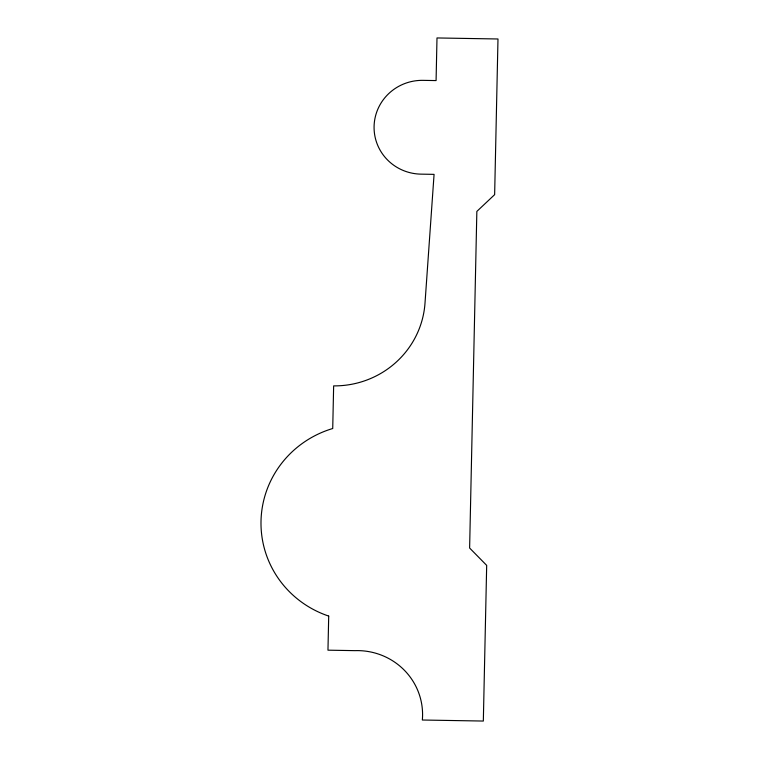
<?xml version="1.0" encoding="UTF-8"?>
<svg xmlns="http://www.w3.org/2000/svg" width="759" height="759" viewBox="0 0 759 759"><rect width="100%" height="100%" fill="white"/><g stroke="black" fill="none" stroke-linecap="round" stroke-linejoin="round"><path stroke-width="1.14" d="M328.704 616.08L327.964 650.178L354.994 650.643A65.635 64.192 -4.8 0 1 422.346 720.016L483.331 721.05L486.68 565.379L469.622 548.026L476.851 211.41L494.64 194.655L497.989 38.984L436.994 37.95L436.083 80.577L423.01 80.359A47.94 46.887 -4.8 0 0 374.083 126.44A47.94 46.887 -4.8 0 0 420.998 174.143L434.072 174.361L425.002 303.183A90.416 88.442 -4.8 0 1 333.647 385.885L332.727 428.512A100.786 98.575 -4.8 0 0 261.011 521.11A100.786 98.575 -4.8 0 0 328.704 616.08"/></g></svg>
